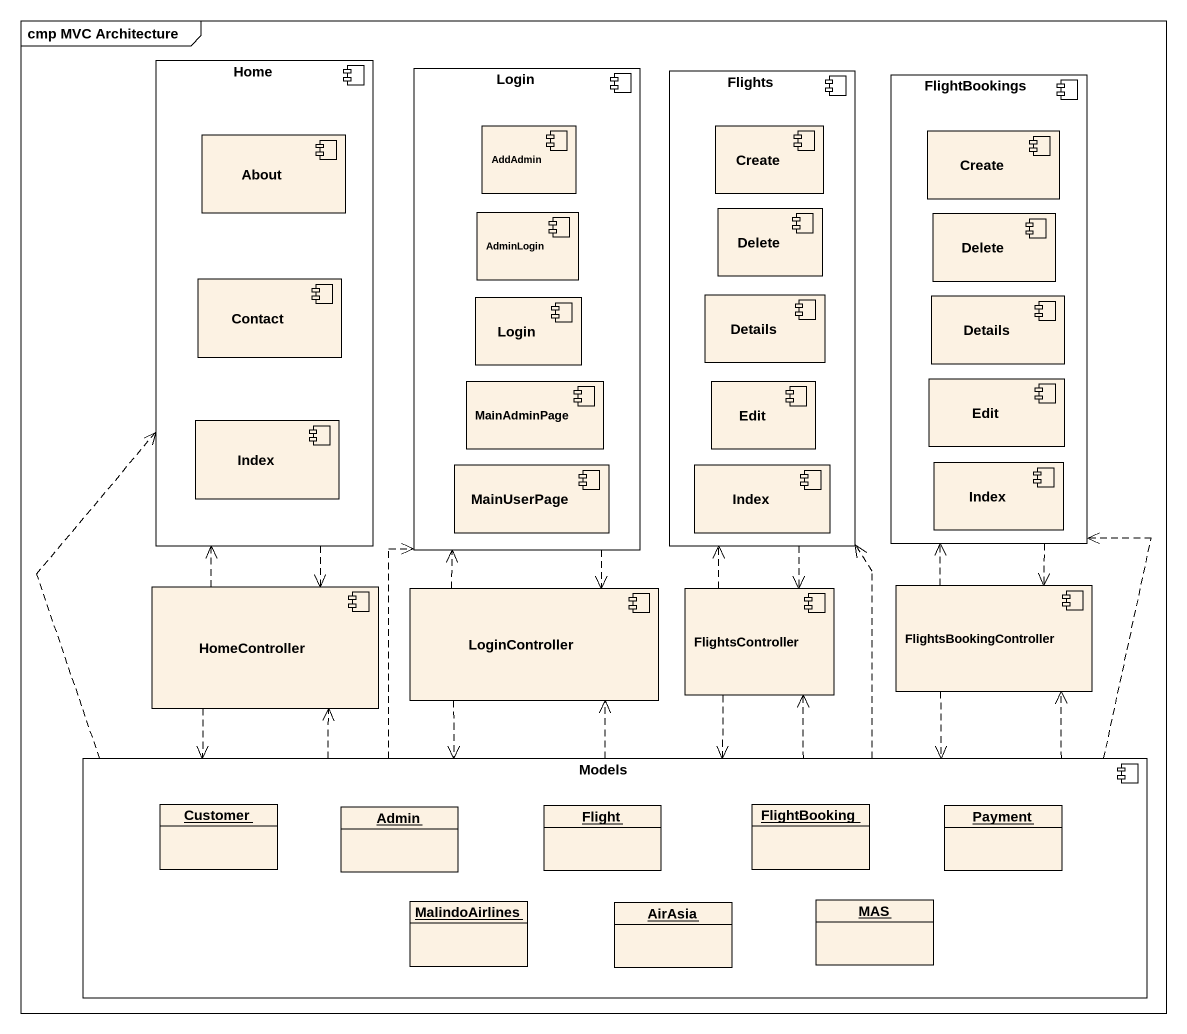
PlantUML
@startuml
mainframe cmp MVC Architecture
allowmixing
hide circle
hide empty members
component Home {
  component About
  component Contact
  component Index
}
component Login {
  component AddAdmin
  component AdminLogin
  component "Login" as Login_2
  component MainAdminPage
  component MainUserPage
}
component Flights {
  component "Create" as Create_
  component Delete
  component Details
  component Edit
  component "Index" as Index_2
}
component FlightBookings {
  component "Create" as Create__2
  component "Delete" as Delete_2
  component "Details" as Details_2
  component "Edit" as Edit_2
  component "Index" as Index_3
}
component HomeController
component LoginController
component FlightsController
component FlightsBookingController
component Models {
  object Customer
  object Admin
  object Flight
  object FlightBooking
  object Payment
  object MalindoAirlines
  object AirAsia
  object MAS
}
Home ..> HomeController
Login ..> LoginController
Flights ..> FlightsController
FlightBookings ..> FlightsBookingController
HomeController .up.> Home
HomeController ..> Models
LoginController .up.> Login
LoginController ..> Models
FlightsController .up.> Flights
FlightsController ..> Models
FlightsBookingController .up.> FlightBookings
FlightsBookingController ..> Models
Models .up.> Home
Models .up.> Login
Models .up.> Flights
Models .up.> FlightBookings
Models .up.> HomeController
Models .up.> LoginController
Models .up.> FlightsController
Models .up.> FlightsBookingController
@enduml
